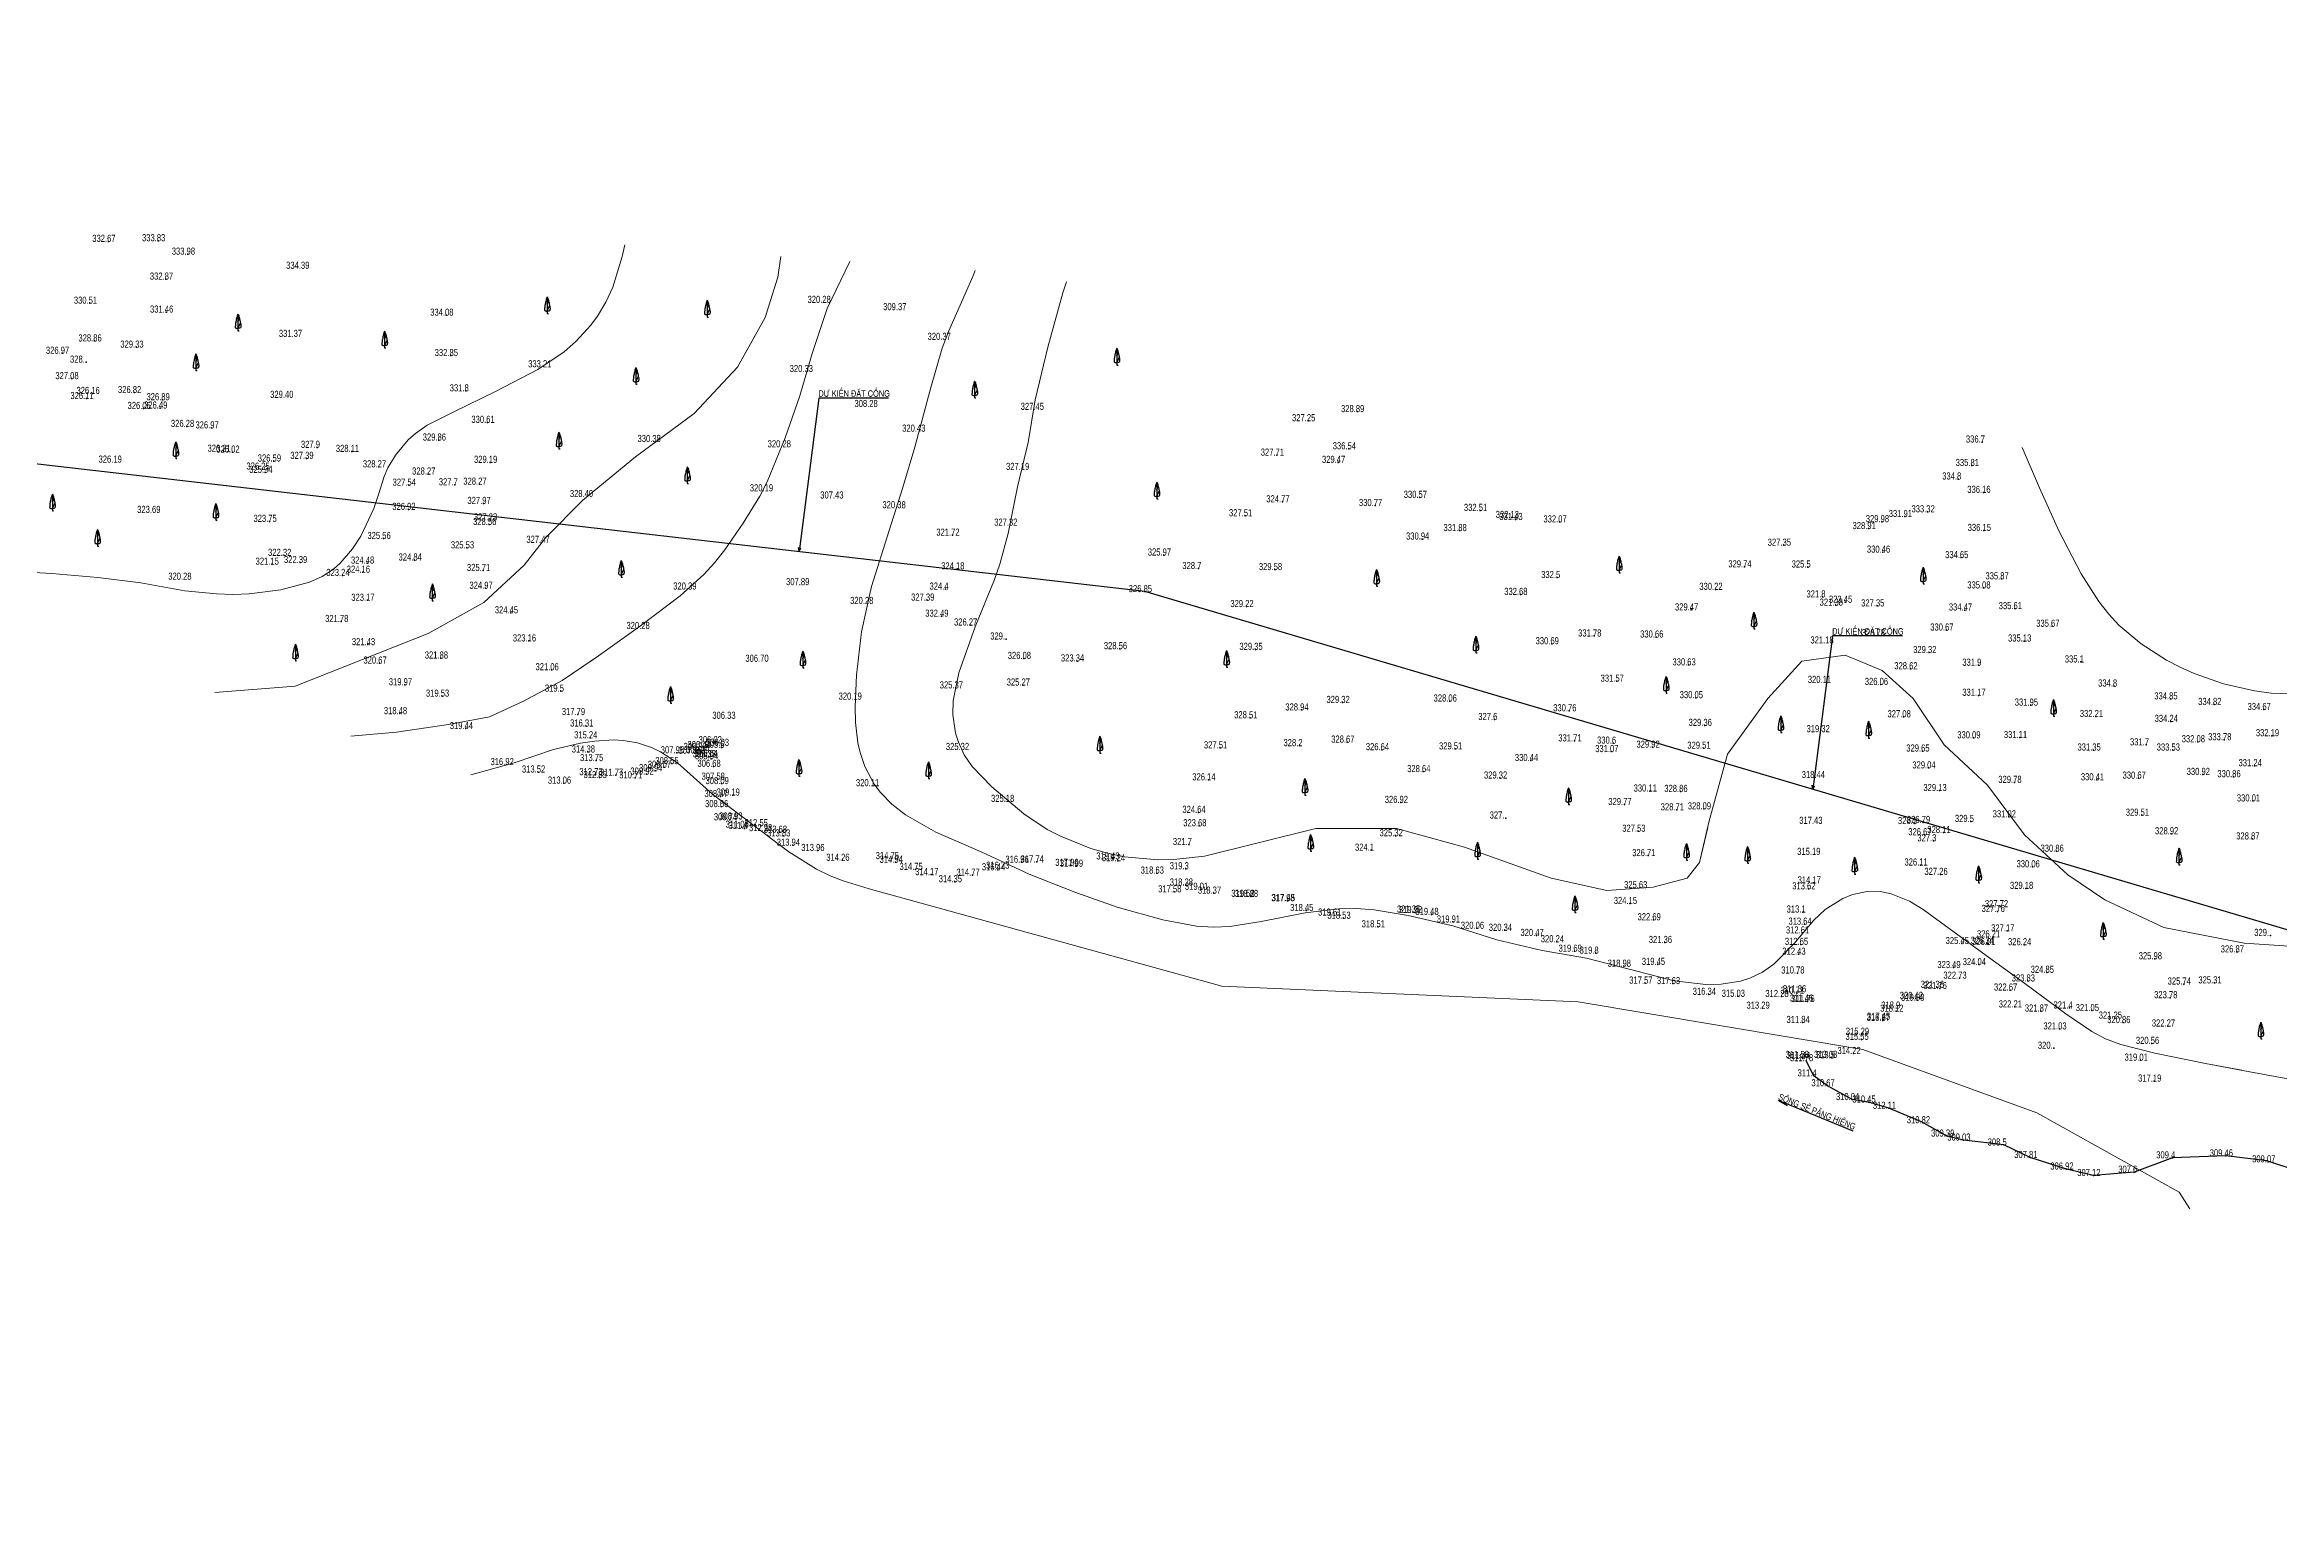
# Model space of a CAD drawing. Header units: metres. Extents: x 528544 to 533704, y 1867371 to 1868830.
# Drawn here: x 533098.4 to 533444.1, y 1867809 to 1868037.4 of the extents above; entities that cross this region are included whole.
import ezdxf

# ---------------------------------------------------------------- set-up
doc = ezdxf.new("R2010")
doc.units = ezdxf.units.M
doc.header["$MEASUREMENT"] = 0
for name, color, linetype in [('congtrinh', 4, 'Continuous'), ('DIEM', 7, 'Continuous'), ('DOCAO_CT', 7, 'Continuous'), ('KHUNG', 1, 'Continuous'), ('Layer1', 4, 'Continuous'), ('NEN', 3, 'Continuous')]:
    doc.layers.add(name, color=color, linetype=linetype)
doc.styles.add('MOC', font='VHARIALN.ttf', dxfattribs={"height": 2})
doc.linetypes.add('TAL_N_T', pattern='A,0.5,[130,ltypeshp.shx,S=0.25,R=0,X=0,Y=0.25],1,[130,ltypeshp.shx,S=0.5,R=0,X=0,Y=0.5],0.5', length=2)

# ---------------------------------------------------------------- blocks, each defined once
blk = doc.blocks.new('A$C63284C57')
at = {"layer": 'NEN', "color": 3}
blk.add_line((0.92, 0.85), (0.92, 0), dxfattribs=at)
for points in [[(0.92, 5.74), (0.92, 1.39)], [(0.92, 5.74), (0.92, 0), (1.37, 0)], [(0.92, 5.74), (0.92, 5.71)], [(0.92, 5.43), (0.99, 5.56)], [(0.92, 3.16), (1.44, 4.2)], [(0.92, 0.88), (1.77, 2.58)], [(0.92, 1.39), (0.92, 0.65)], [(0.92, 0.65), (0.92, 0.15)], [(0.92, 0.15), (0.92, 0)]]:
    blk.add_lwpolyline(points, dxfattribs=at)
for points in [[(0.92, 5.74), (0.71, 5.11), (0.52, 4.52), (0.36, 3.81), (0.21, 3.07), (0.11, 2.51), (0.05, 1.85), (0.02, 1.41), (0.02, 1.09), (0.24, 0.91), (0.61, 0.83), (0.92, 0.85)], [(0.92, 5.74), (1.18, 5.17), (1.34, 4.58), (1.5, 3.98), (1.59, 3.54), (1.72, 2.95), (1.81, 2.47), (1.9, 1.94), (1.9, 1.48), (1.78, 1.03), (1.62, 0.88), (1.26, 0.84), (0.92, 0.85)]]:
    blk.add_spline(points, degree=3, dxfattribs=at)

msp = doc.modelspace()

# ---------------------------------------------------------------- linework, layer by layer
at = {"layer": 'congtrinh', "color": 1, "ltscale": 0.2134}
msp.add_lwpolyline([(533378.16, 1867869.36), (533366.63, 1867874.1), (533367.94, 1867873.33)], dxfattribs=at)
at = {"layer": 'DIEM', "color": 0}
for p in [(533108.26, 1868006.96), (533115.96, 1868007.06), (533120.56, 1868004.98), (533117.17, 1868001.12), (533105.41, 1867997.4), (533117.2, 1867996.02), (533160.53, 1867995.54), (533106.11, 1867991.56), (533112.6, 1867990.6), (533101.09, 1867989.65), (533104.82, 1867988.28), (533161.23, 1867989.3), (533102.55, 1867985.73), (533105.82, 1867983.44), (533112.24, 1867983.58), (533163.56, 1867983.84), (533104.88, 1867982.65), (533113.72, 1867981.12), (533116.28, 1867981.18), (533116.65, 1867982.47), (533301.44, 1867980.63), (533120.42, 1867978.34), (533124.23, 1867978.11), (533166.91, 1867978.97), (533293.86, 1867979.22), (533126.09, 1867974.51), (533127.46, 1867974.37), (533133.86, 1867972.99), (533138.9, 1867973.4), (533140.54, 1867975.1), (533145.94, 1867974.48), (533159.38, 1867976.23), (533289.01, 1867973.9), (533300.16, 1867974.88), (533398.11, 1867975.93), (533132.11, 1867971.74), (533132.54, 1867971.23), (533150.12, 1867972.09), (533157.74, 1867970.98), (533167.31, 1867972.78), (533298.49, 1867972.78), (533394.44, 1867970.21), (533396.52, 1867972.3), (533154.72, 1867969.25), (533161.87, 1867969.31), (533165.66, 1867969.41), (533166.3, 1867966.43), (533289.88, 1867966.68), (533304.21, 1867966.1), (533311.14, 1867967.37), (533398.32, 1867968.14), (533133.19, 1867963.66), (533154.67, 1867965.51), (533167.16, 1867963.17), (533167.3, 1867963.88), (533284.11, 1867964.52), (533320.45, 1867965.35), (533325.37, 1867964.25), (533325.93, 1867963.95), (533332.74, 1867963.57), (533382.61, 1867963.61), (533386.16, 1867964.41), (533389.69, 1867965.13), (533150.83, 1867961.01), (533163.73, 1867959.56), (533238.83, 1867961.52), (533311.5, 1867960.92), (533317.29, 1867962.23), (533367.45, 1867959.97), (533380.57, 1867962.54), (533398.38, 1867962.25), (533133.53, 1867957.03), (533135.46, 1867958.4), (533137.92, 1867957.29), (533147.62, 1867955.8), (533148.28, 1867957.2), (533155.64, 1867957.68), (533166.22, 1867956.06), (533239.58, 1867956.31), (533271.55, 1867958.45), (533276.88, 1867956.36), (533288.72, 1867956.2), (533361.35, 1867956.62), (533371.15, 1867956.6), (533382.78, 1867958.9), (533394.89, 1867958.05), (533144.47, 1867955.29), (533166.61, 1867953.31), (533237.78, 1867953.18), (533268.6, 1867952.79), (533326.69, 1867952.36), (533332.4, 1867954.97), (533356.87, 1867953.14), (533398.32, 1867953.36), (533401.13, 1867954.77), (533148.33, 1867951.45), (533170.53, 1867949.51), (533234.93, 1867951.48), (533237.12, 1867948.99), (533284.31, 1867950.48), (533353.1, 1867949.96), (533373.44, 1867951.97), (533375.48, 1867950.7), (533376.92, 1867951.15), (533381.89, 1867950.58), (533395.47, 1867949.95), (533403.18, 1867950.16), (533144.28, 1867948.17), (533241.56, 1867947.63), (533247.17, 1867945.46), (533338.12, 1867945.93), (533347.71, 1867945.77), (533381.99, 1867946), (533392.59, 1867946.85), (533408.98, 1867947.43), (533148.42, 1867944.59), (533159.7, 1867942.52), (533173.31, 1867945.16), (533249.88, 1867942.46), (533258.11, 1867942.06), (533264.74, 1867943.97), (533285.72, 1867943.85), (533331.54, 1867944.73), (533389.95, 1867943.36), (533404.62, 1867945.15), (533413.41, 1867941.91), (533150.21, 1867941.74), (533176.83, 1867940.71), (533341.59, 1867938.94), (533352.71, 1867941.46), (533382.47, 1867938.44), (533387.03, 1867940.86), (533397.55, 1867941.4), (533154.13, 1867938.38), (533159.88, 1867936.63), (533178.28, 1867937.4), (533249.72, 1867938.34), (533299.19, 1867935.65), (533315.76, 1867935.87), (533353.83, 1867936.39), (533397.55, 1867936.75), (533405.66, 1867935.24), (533418.56, 1867938.19), (533427.25, 1867936.2), (533434.04, 1867935.34), (533153.36, 1867933.92), (533163.57, 1867931.61), (533180.9, 1867933.78), (533182.18, 1867932.01), (533284.91, 1867933.28), (533292.82, 1867934.49), (533322.67, 1867933.01), (533334.26, 1867934.35), (533355.21, 1867932.1), (533385.97, 1867933.44), (533415.73, 1867933.48), (533427.3, 1867932.72), (533441.68, 1867934.56), (533182.8, 1867930.18), (533199.73, 1867928.38), (533200.33, 1867928.68), (533202.06, 1867929.43), (533203.12, 1867928.7), (533203.17, 1867929.02), (533280.23, 1867928.61), (533292.54, 1867928.97), (533299.92, 1867929.52), (533305.28, 1867928.35), (533316.59, 1867928.47), (533335.05, 1867929.7), (533340.75, 1867928.05), (533341.05, 1867929.35), (533347.14, 1867928.73), (533355.01, 1867928.58), (533388.88, 1867928.14), (533396.77, 1867930.18), (533403.98, 1867930.22), (533415.37, 1867928.29), (533423.49, 1867929.08), (533427.62, 1867928.29), (533431.49, 1867929.57), (533435.57, 1867929.89), (533442.96, 1867930.51), (533169.87, 1867926.04), (533174.73, 1867924.89), (533182.43, 1867927.99), (533183.71, 1867926.66), (533192.85, 1867925.09), (533194.2, 1867925.62), (533195.36, 1867926.19), (533196.2, 1867927.86), (533198.95, 1867927.79), (533200.14, 1867927.87), (533201.15, 1867927.26), (533201.43, 1867927.29), (533201.5, 1867926.94), (533201.88, 1867925.76), (533311.67, 1867924.96), (533328.33, 1867926.67), (533389.82, 1867925.53), (533440.28, 1867925.87), (533178.74, 1867923.18), (533183.61, 1867924.48), (533184.26, 1867924.04), (533186.78, 1867924.39), (533189.77, 1867923.99), (533191.51, 1867924.56), (533202.52, 1867923.78), (533203.13, 1867923.1), (533204.84, 1867921.33), (533278.43, 1867923.68), (533323.55, 1867923.96), (533346.7, 1867921.95), (533351.45, 1867921.89), (533391.53, 1867922.03), (533403.12, 1867923.29), (533415.89, 1867923.69), (533422.34, 1867923.95), (533432.26, 1867924.52), (533437, 1867924.17), (533202.96, 1867921.11), (533203.05, 1867919.54), (533276.9, 1867918.65), (533308.2, 1867920.19), (533324.43, 1867917.78), (533342.79, 1867919.87), (533350.89, 1867919.04), (533355.08, 1867919.19), (533402.25, 1867917.96), (533422.84, 1867918.21), (533440.02, 1867920.42), (533204.42, 1867917.5), (533205.25, 1867917.63), (533206.21, 1867916.36), (533206.69, 1867916.15), (533209.17, 1867916.59), (533209.86, 1867915.83), (533212.14, 1867915.58), (533212.65, 1867915.01), (533277.02, 1867916.58), (533307.4, 1867915.04), (533344.94, 1867915.73), (533387.59, 1867916.92), (533388.98, 1867917.09), (533389.19, 1867915.19), (533390.59, 1867914.25), (533392.14, 1867915.54), (533396.4, 1867917.25), (533427.36, 1867915.34), (533439.92, 1867914.54), (533214.15, 1867913.57), (533217.94, 1867912.76), (533221.81, 1867911.24), (533229.46, 1867911.5), (533230.05, 1867910.93), (533249.52, 1867910.94), (533251.87, 1867910.98), (533263.58, 1867911.45), (533264.44, 1867911.18), (533275.42, 1867913.68), (533303.6, 1867912.8), (533346.48, 1867911.96), (533409.65, 1867912.64), (533233.13, 1867909.83), (533235.56, 1867909.02), (533239.2, 1867907.93), (533241.94, 1867908.94), (533245.88, 1867909.77), (533246.53, 1867910.02), (533257.22, 1867910.46), (533257.94, 1867910.32), (533270.44, 1867909.26), (533274.94, 1867909.93), (533274.94, 1867907.41), (533372.08, 1867907.75), (533388.6, 1867910.51), (533391.68, 1867909.06), (533405.94, 1867910.24), (533273.15, 1867906.36), (533277.28, 1867906.76), (533279.29, 1867906.16), (533284.45, 1867905.67), (533285, 1867905.65), (533290.66, 1867904.98), (533290.72, 1867905.01), (533343.63, 1867904.56), (533345.23, 1867907.01), (533371.24, 1867906.82), (533401.04, 1867904.07), (533404.91, 1867906.9), (533293.56, 1867903.47), (533297.89, 1867902.77), (533299.33, 1867902.28), (533304.63, 1867900.95), (533310.1, 1867903.23), (533310.39, 1867903.16), (533312.93, 1867902.86), (533316.26, 1867901.7), (533319.97, 1867900.73), (533324.3, 1867900.41), (533347.3, 1867902.04), (533370.37, 1867903.24), (533370.65, 1867901.35), (533400.52, 1867903.33), (533329.2, 1867899.62), (533332.34, 1867898.64), (533335.09, 1867897.18), (533349.05, 1867898.53), (533370.1, 1867898.24), (533370.26, 1867900.01), (533394.96, 1867898.36), (533398.84, 1867898.39), (533399.06, 1867898.23), (533399.81, 1867899.4), (533402.01, 1867900.32), (533404.62, 1867898.18), (533437.52, 1867897.07), (533442.71, 1867899.62), (533338.35, 1867896.88), (533342.69, 1867894.86), (533347.97, 1867895.14), (533369.54, 1867893.81), (533369.71, 1867896.72), (533393.69, 1867894.65), (533397.61, 1867895.11), (533408.12, 1867893.91), (533424.83, 1867896.01), (533346.01, 1867892.25), (533350.29, 1867892.17), (533355.84, 1867890.51), (533360.33, 1867890.21), (533367.07, 1867890.18), (533369.45, 1867890.67), (533369.79, 1867890.9), (533391.1, 1867891.6), (533391.56, 1867891.41), (533394.62, 1867893.01), (533402.45, 1867891.17), (533405.19, 1867892.58), (533429.31, 1867892.1), (533434.07, 1867892.28), (533364.16, 1867888.37), (533370.87, 1867889.47), (533371.11, 1867889.39), (533382.8, 1867886.66), (533384.85, 1867887.9), (533385, 1867888.38), (533387.87, 1867889.88), (533388.08, 1867889.59), (533403.18, 1867888.56), (533407.22, 1867887.93), (533411.66, 1867888.4), (533415.09, 1867888), (533418.64, 1867886.83), (533427.22, 1867889.99), (533370.35, 1867886.16), (533379.46, 1867883.55), (533379.53, 1867884.33), (533382.76, 1867886.48), (533410.09, 1867885.16), (533419.96, 1867886.14), (533426.87, 1867885.61), (533370.22, 1867880.75), (533370.41, 1867880.59), (533370.88, 1867880.25), (533374.61, 1867880.76), (533374.9, 1867880.7), (533378.23, 1867881.36), (533409.24, 1867882.17), (533422.65, 1867880.33), (533424.4, 1867882.93), (533372.07, 1867877.9), (533374.21, 1867876.37), (533424.73, 1867877.09), (533378.01, 1867874.23), (533380.54, 1867873.85), (533383.71, 1867872.89), (533388.96, 1867870.65), (533392.72, 1867868.59), (533395.22, 1867867.97), (533401.47, 1867867.21), (533405.58, 1867865.28), (533411.16, 1867863.49), (533415.33, 1867862.49), (533421.67, 1867863), (533427.55, 1867865.22), (533435.82, 1867865.53), (533442.38, 1867864.6)]:
    msp.add_point(p, dxfattribs=at)
at = {"layer": 'KHUNG', "ltscale": 0.2134}
msp.add_lwpolyline([(533654.39, 1867809.01), (533583.41, 1867859.61), (533268.6, 1867952.79), (533053.38, 1867977.57), (532942.92, 1868075.06), (532781.55, 1868099.56), (532586.11, 1868210.75)], dxfattribs=at)
at = {"layer": 'KHUNG', "color": 7, "ltscale": 0.2134}
for points in [[(533228.96, 1867982.73), (533218.17, 1867982.73), (533215.1, 1867958.99), (533215.01, 1867959.62), (533215.1, 1867958.99), (533215.37, 1867959.56)], [(533385.79, 1867945.94), (533375, 1867945.94), (533371.94, 1867922.2), (533371.84, 1867922.84), (533371.94, 1867922.2), (533372.21, 1867922.77)]]:
    msp.add_lwpolyline(points, dxfattribs=at)
at = {"layer": 'Layer1', "color": 11, "linetype": 'Continuous', "lineweight": 0, "flags": 128}
for points in [[(533188.14, 1868006.41), (533187.76, 1868004.63), (533186.29, 1867999.88), (533185.24, 1867997.57), (533183.93, 1867995.37), (533182.92, 1867994), (533180.64, 1867991.51), (533178.77, 1867989.89), (533174.72, 1867987.17), (533168.14, 1867983.73), (533161.59, 1867980.53), (533157.6, 1867978.52), (533155.78, 1867977.27), (533154.65, 1867976.27), (533152.66, 1867973.9), (533151.5, 1867971.94), (533150.93, 1867970.59), (533150.03, 1867967.82), (533149.33, 1867965.67), (533147.3, 1867961.35), (533146.03, 1867959.39), (533144.13, 1867957.18), (533143.08, 1867956.26), (533141.34, 1867955.11), (533139.39, 1867954.23), (533134.95, 1867953.07), (533130.03, 1867952.45), (533127.5, 1867952.36), (533124.99, 1867952.43), (533120.1, 1867952.94), (533113.3, 1867954.13), (533106.63, 1867954.99), (533099.52, 1867955.62), (533093.05, 1867955.96)], [(533124.72, 1867937.21), (533137.14, 1867938.19), (533157.72, 1867946.34), (533166.34, 1867951.12), (533172.56, 1867956.87), (533175.91, 1867961.18), (533181.66, 1867966.93), (533189.79, 1867973.63), (533198.89, 1867980.34), (533205.59, 1867987.52), (533209.89, 1867995.18), (533211.81, 1868001.41), (533212.27, 1868004.64)], [(533222.94, 1868003.86), (533219.46, 1867996.59), (533217.15, 1867989.61), (533215.22, 1867983.08), (533212.96, 1867976.6), (533210.18, 1867969.75), (533209.04, 1867967.58), (533206.48, 1867963.39), (533203.61, 1867959.23), (533202.04, 1867957.27), (533200.37, 1867955.46), (533196.72, 1867952.15), (533190.57, 1867947.49), (533184.09, 1867942.88), (533178.47, 1867939.03), (533172.5, 1867935.84), (533167.2, 1867933.41), (533160.86, 1867932.25), (533152.84, 1867931.04), (533145.77, 1867930.43)], [(533293.42, 1867903.12), (533286.57, 1867901.8), (533281.77, 1867901.02), (533279.21, 1867900.89), (533276.58, 1867901.06), (533271.37, 1867902.02), (533264.34, 1867904.01), (533257.78, 1867906.3), (533250.68, 1867909.1), (533243.26, 1867912.57), (533236.25, 1867915.58), (533231.56, 1867918.26), (533229.47, 1867919.9), (533227.72, 1867921.71), (533226.75, 1867923), (533225.28, 1867925.76), (533224.55, 1867927.93), (533224.22, 1867929.43), (533223.86, 1867932.56), (533223.79, 1867935), (533223.98, 1867939.89), (533224.78, 1867946.59), (533226.3, 1867953.56), (533229.07, 1867962.25), (533231.12, 1867968.73), (533233.01, 1867975.11), (533235.51, 1867984.35), (533237.26, 1867990.44), (533238.27, 1867993.12), (533242.01, 1868001.55), (533242.34, 1868002.44)], [(533256.49, 1868000.71), (533255.92, 1867999), (533253.59, 1867990.59), (533251.65, 1867982.46), (533250.56, 1867975.87), (533248.91, 1867968.99), (533247.45, 1867961.78), (533246.17, 1867957.05), (533245.35, 1867954.67), (533245.35, 1867954.67), (533242.37, 1867947.34), (533239.83, 1867940.25), (533238.94, 1867935.9), (533238.88, 1867933.77), (533239.31, 1867930.92), (533239.75, 1867929.53), (533240.67, 1867927.56)], [(533484.82, 1867949.78), (533476.95, 1867945.38), (533451.51, 1867937.19), (533445.63, 1867936.97), (533442.86, 1867937.11), (533440.27, 1867937.43), (533435.48, 1867938.55), (533430.95, 1867940.12), (533428.77, 1867941.09), (533426.65, 1867942.2), (533422.72, 1867944.73), (533419.28, 1867947.61), (533417.7, 1867949.31), (533416.19, 1867951.24), (533413.42, 1867955.56), (533410, 1867962.21), (533407.02, 1867968.84), (533404.34, 1867975.06)], [(533124.72, 1867937.21), (533137.14, 1867938.19), (533157.72, 1867946.34), (533159, 1867947.05)], [(533183.57, 1867942.52), (533178.47, 1867939.03), (533172.5, 1867935.84), (533167.2, 1867933.41), (533160.86, 1867932.25), (533152.84, 1867931.04), (533145.77, 1867930.43)], [(533240.67, 1867927.56), (533241.91, 1867925.77), (533244.94, 1867922.61), (533249.89, 1867918.41), (533253.49, 1867916.02), (533255.53, 1867914.95), (533260.26, 1867913.05), (533262.84, 1867912.32), (533265.45, 1867911.79), (533270.61, 1867911.32), (533273.07, 1867911.34), (533277.84, 1867911.87), (533295.07, 1867916.16), (533307.52, 1867916.16), (533318.05, 1867913.29), (533331.45, 1867908.5), (533340.06, 1867906.58), (533347.24, 1867907.06), (533352.51, 1867908.5), (533354.42, 1867910.89), (533355.86, 1867917.12), (533358.73, 1867927.66), (533364.95, 1867936.28), (533370.22, 1867942.02), (533376.92, 1867942.98), (533382.66, 1867940.59), (533387.45, 1867936.28), (533392.23, 1867929.09), (533398.94, 1867922.87), (533404.68, 1867915.2), (533411.38, 1867908.98), (533417.12, 1867905.15), (533426.22, 1867900.84), (533438.66, 1867898.44), (533452.54, 1867897.49)], [(533293.42, 1867903.12), (533286.57, 1867901.8), (533281.77, 1867901.02), (533279.21, 1867900.89), (533276.58, 1867901.06), (533271.37, 1867902.02), (533264.34, 1867904.01), (533257.78, 1867906.3), (533250.68, 1867909.1), (533243.26, 1867912.57), (533236.25, 1867915.58), (533231.56, 1867918.26), (533229.47, 1867919.9), (533227.72, 1867921.71), (533226.75, 1867923), (533225.28, 1867925.76), (533224.55, 1867927.93), (533224.22, 1867929.43), (533223.86, 1867932.56), (533223.79, 1867935), (533223.79, 1867935.03)], [(533239.2, 1867931.64), (533239.31, 1867930.92), (533239.75, 1867929.53), (533240.67, 1867927.56)], [(533240.67, 1867927.56), (533241.91, 1867925.77), (533244.94, 1867922.61), (533249.89, 1867918.41), (533253.49, 1867916.02), (533255.53, 1867914.95), (533260.26, 1867913.05), (533262.84, 1867912.32), (533265.45, 1867911.79), (533270.61, 1867911.32), (533273.07, 1867911.34), (533277.84, 1867911.87), (533295.07, 1867916.16), (533307.52, 1867916.16), (533318.05, 1867913.29), (533331.45, 1867908.5), (533340.06, 1867906.58), (533347.24, 1867907.06), (533352.51, 1867908.5), (533354.42, 1867910.89), (533355.67, 1867916.32)], [(533438.29, 1867878.76), (533432.66, 1867879.84), (533424.83, 1867881.39), (533419.59, 1867882.74), (533417.21, 1867883.64), (533415.08, 1867884.74), (533411.09, 1867887.48), (533404.75, 1867892.2), (533398.75, 1867896.52), (533393.04, 1867900.7), (533389, 1867903.64), (533386.9, 1867904.9), (533384.05, 1867906.06), (533382.59, 1867906.36), (533380.36, 1867906.41), (533378.07, 1867905.93), (533376.58, 1867905.35), (533373.82, 1867903.64), (533372.08, 1867902), (533369.05, 1867898.37), (533365.91, 1867895.18), (533364.13, 1867893.94), (533362.17, 1867893.02), (533360.76, 1867892.57), (533357.75, 1867892.08), (533355.36, 1867892.03), (533350.5, 1867892.6), (533343.54, 1867894.38), (533336.92, 1867896.1), (533330.06, 1867897.31), (533323.04, 1867898.94), (533316.26, 1867901.08), (533309.31, 1867902.68), (533304.09, 1867903.56), (533301.36, 1867903.77), (533298.63, 1867903.73), (533293.42, 1867903.12)], [(533447.35, 1867877.06), (533439.55, 1867878.52), (533432.66, 1867879.84), (533424.83, 1867881.39), (533419.59, 1867882.74), (533417.21, 1867883.64), (533415.08, 1867884.74), (533411.09, 1867887.48), (533404.75, 1867892.2), (533398.75, 1867896.52), (533393.04, 1867900.7), (533389, 1867903.64), (533386.9, 1867904.9), (533384.05, 1867906.06), (533382.59, 1867906.36), (533380.36, 1867906.41), (533378.07, 1867905.93), (533376.58, 1867905.35), (533373.82, 1867903.64), (533372.08, 1867902), (533369.05, 1867898.37), (533365.91, 1867895.18), (533364.13, 1867893.94), (533362.17, 1867893.02), (533360.76, 1867892.57), (533357.75, 1867892.08), (533355.36, 1867892.03), (533350.5, 1867892.6), (533343.54, 1867894.38), (533336.92, 1867896.1), (533330.06, 1867897.31), (533323.04, 1867898.94), (533316.26, 1867901.08), (533309.31, 1867902.68), (533304.09, 1867903.56), (533301.36, 1867903.77), (533298.63, 1867903.73), (533293.42, 1867903.12)]]:
    msp.add_lwpolyline(points, dxfattribs=at)
at = {"layer": 'Layer1', "color": 11, "linetype": 'Continuous', "lineweight": 13, "flags": 128}
for points in [[(533164.32, 1867924.45), (533171.02, 1867926.33), (533177.14, 1867928.39), (533181.29, 1867929.37), (533183.46, 1867929.68), (533186.42, 1867929.85), (533187.91, 1867929.79), (533190.13, 1867929.42), (533192.29, 1867928.7), (533193.69, 1867928.04), (533196.32, 1867926.33), (533201.74, 1867921.49), (533207.72, 1867916.93), (533213.51, 1867912.54), (533217.83, 1867909.86), (533219.94, 1867908.82), (533221.91, 1867908.05), (533225.95, 1867906.85)], [(533164.32, 1867924.45), (533171.02, 1867926.33), (533177.14, 1867928.39), (533181.29, 1867929.37), (533183.46, 1867929.68), (533186.42, 1867929.85), (533187.91, 1867929.79), (533190.13, 1867929.42), (533192.29, 1867928.7), (533193.69, 1867928.04), (533196.32, 1867926.33), (533201.74, 1867921.49), (533207.72, 1867916.93), (533213.51, 1867912.54), (533217.83, 1867909.86), (533219.94, 1867908.82), (533221.91, 1867908.05), (533225.95, 1867906.85)], [(533225.95, 1867906.85), (533280.53, 1867891.78), (533335.61, 1867889.33), (533379.67, 1867881.98), (533406.59, 1867872.18), (533428.62, 1867859.94), (533430.25, 1867857.33)], [(533225.95, 1867906.85), (533280.53, 1867891.78), (533335.61, 1867889.33), (533379.67, 1867881.98), (533406.59, 1867872.18), (533428.62, 1867859.94), (533430.25, 1867857.33)]]:
    msp.add_lwpolyline(points, dxfattribs=at)
at = {"layer": 'NEN', "linetype": 'TAL_N_T'}
msp.add_lwpolyline([(533451.09, 1867861.81), (533442.16, 1867864.75), (533435.82, 1867865.53), (533427.55, 1867865.22), (533421.67, 1867863), (533415.33, 1867862.49), (533411.16, 1867863.49), (533405.58, 1867865.28), (533401.47, 1867867.21), (533395.22, 1867867.97), (533392.72, 1867868.59), (533388.74, 1867870.8), (533383.71, 1867872.89), (533380.54, 1867873.85), (533378.01, 1867874.23), (533374.21, 1867876.37), (533372.07, 1867877.9), (533370.88, 1867880.25)], dxfattribs=at)

# ---------------------------------------------------------------- block references
at = {"linetype": 'Continuous', "xscale": 0.4499827870167792, "yscale": 0.4499827870167792, "zscale": 0.449982787048613}
for p in [(533175.73, 1867995.81), (533200.48, 1867995.26), (533127.89, 1867993.14), (533150.57, 1867990.48), (533263.84, 1867987.84), (533121.38, 1867986.97), (533189.45, 1867984.88), (533241.85, 1867982.76), (533177.54, 1867974.87), (533118.26, 1867973.38), (533197.41, 1867969.53), (533270.03, 1867967.15), (533099.18, 1867965.28), (533124.46, 1867963.83), (533106.16, 1867959.83), (533187.18, 1867955.03), (533304.02, 1867953.64), (533341.54, 1867955.71), (533388.58, 1867953.99), (533157.96, 1867951.39), (533362.4, 1867947.04), (533319.38, 1867943.32), (533136.77, 1867942.07), (533215.27, 1867941), (533280.82, 1867941.1), (533348.81, 1867937.1), (533194.8, 1867935.53), (533408.74, 1867933.51), (533366.55, 1867930.98), (533380.14, 1867930.15), (533261.22, 1867927.83), (533214.66, 1867924.25), (533234.7, 1867923.87), (533292.94, 1867921.33), (533333.72, 1867919.88), (533293.82, 1867912.63), (533319.63, 1867911.44), (533351.96, 1867911.28), (533361.41, 1867910.78), (533377.98, 1867909.12), (533428.16, 1867910.52), (533397.15, 1867907.78), (533334.71, 1867903.16), (533416.44, 1867899.06), (533440.81, 1867883.62)]:
    msp.add_blockref('A$C63284C57', p, dxfattribs=at)

# ---------------------------------------------------------------- texts
at = {"layer": 'DOCAO_CT', "color": 2, "width": 0.8}
for s, p in [('332.67', (533105.77, 1868006.88)), ('333.83', (533113.47, 1868006.98)), ('333.98', (533118.07, 1868004.9)), ('332.87', (533114.68, 1868001.04)), ('334.39', (533135.76, 1868002.72)), ('330.51', (533102.92, 1867997.32)), ('320.28', (533216.42, 1867997.44)), ('309.37', (533228.12, 1867996.32)), ('331.46', (533114.71, 1867995.94)), ('334.08', (533158.05, 1867995.46)), ('326.97', (533098.6, 1867989.57)), ('328.86', (533103.63, 1867991.48)), ('329.33', (533110.11, 1867990.52)), ('331.37', (533134.64, 1867992.18)), ('332.85', (533158.74, 1867989.22)), ('320.37', (533234.99, 1867991.72)), ('328.', (533102.33, 1867988.2)), ('333.21', (533173.2, 1867987.48)), ('320.33', (533213.66, 1867986.75)), ('327.08', (533100.06, 1867985.65)), ('326.11', (533102.39, 1867982.57)), ('326.16', (533103.33, 1867983.36)), ('326.82', (533109.75, 1867983.5)), ('326.89', (533114.16, 1867982.39)), ('329.40', (533133.29, 1867982.75)), ('331.8', (533161.07, 1867983.76)), ('326.05', (533111.23, 1867981.04)), ('326.49', (533113.79, 1867981.1)), ('330.61', (533164.42, 1867978.89)), ('308.28', (533223.68, 1867981.34)), ('327.45', (533249.39, 1867980.9)), ('327.25', (533291.37, 1867979.14)), ('328.89', (533298.95, 1867980.55)), ('326.28', (533117.94, 1867978.26)), ('326.97', (533121.74, 1867978.03)), ('329.86', (533156.89, 1867976.15)), ('330.38', (533190.12, 1867975.93)), ('320.43', (533231.06, 1867977.53)), ('336.7', (533395.62, 1867975.85)), ('326.19', (533106.74, 1867972.74)), ('326.21', (533123.6, 1867974.43)), ('326.02', (533124.97, 1867974.29)), ('326.59', (533131.37, 1867972.91)), ('327.39', (533136.41, 1867973.32)), ('327.9', (533138.05, 1867975.03)), ('328.11', (533143.45, 1867974.4)), ('328.27', (533147.63, 1867972.01)), ('329.19', (533164.83, 1867972.7)), ('320.28', (533210.25, 1867975.1)), ('327.71', (533286.53, 1867973.82)), ('329.47', (533296, 1867972.7)), ('336.54', (533297.67, 1867974.8)), ('335.81', (533394.03, 1867972.22)), ('326.25', (533129.62, 1867971.66)), ('325.94', (533130.05, 1867971.15)), ('327.54', (533152.23, 1867969.17)), ('328.27', (533155.25, 1867970.9)), ('327.7', (533159.38, 1867969.23)), ('328.27', (533163.17, 1867969.33)), ('327.19', (533247.13, 1867971.61)), ('334.8', (533391.95, 1867970.13)), ('323.69', (533112.72, 1867964.96)), ('326.92', (533152.18, 1867965.43)), ('327.97', (533163.81, 1867966.35)), ('328.40', (533179.65, 1867967.42)), ('320.19', (533207.49, 1867968.3)), ('307.43', (533218.39, 1867967.19)), ('320.38', (533228.01, 1867965.68)), ('324.77', (533287.39, 1867966.6)), ('330.77', (533301.72, 1867966.02)), ('330.57', (533308.65, 1867967.29)), ('332.51', (533317.96, 1867965.27)), ('333.32', (533387.2, 1867965.05)), ('336.16', (533395.83, 1867968.06)), ('323.75', (533130.71, 1867963.58)), ('328.56', (533164.68, 1867963.09)), ('327.23', (533164.81, 1867963.8)), ('327.32', (533245.29, 1867962.99)), ('327.51', (533281.62, 1867964.44)), ('331.88', (533314.8, 1867962.15)), ('332.13', (533322.88, 1867964.18)), ('331.43', (533323.44, 1867963.87)), ('332.07', (533330.26, 1867963.49)), ('328.91', (533378.08, 1867962.46)), ('329.98', (533380.13, 1867963.53)), ('331.91', (533383.68, 1867964.33)), ('336.15', (533395.89, 1867962.17)), ('322.32', (533132.97, 1867958.32)), ('325.56', (533148.34, 1867960.93)), ('325.53', (533161.24, 1867959.48)), ('327.47', (533172.93, 1867960.33)), ('321.72', (533236.34, 1867961.44)), ('325.97', (533269.06, 1867958.37)), ('330.94', (533309.01, 1867960.84)), ('327.35', (533364.96, 1867959.89)), ('330.46', (533380.3, 1867958.82)), ('320.28', (533117.53, 1867954.63)), ('321.15', (533131.04, 1867956.95)), ('322.39', (533135.43, 1867957.21)), ('323.24', (533141.98, 1867955.21)), ('324.16', (533145.14, 1867955.72)), ('324.48', (533145.79, 1867957.12)), ('324.84', (533153.15, 1867957.6)), ('325.71', (533163.73, 1867955.98)), ('324.18', (533237.09, 1867956.23)), ('328.7', (533274.4, 1867956.28)), ('329.58', (533286.24, 1867956.12)), ('332.5', (533329.91, 1867954.89)), ('329.74', (533358.86, 1867956.54)), ('325.5', (533368.66, 1867956.52)), ('334.65', (533392.4, 1867957.97)), ('335.87', (533398.64, 1867954.69)), ('323.17', (533145.84, 1867951.37)), ('324.97', (533164.12, 1867953.23)), ('320.39', (533195.64, 1867953.11)), ('307.89', (533213.1, 1867953.79)), ('327.39', (533232.44, 1867951.4)), ('324.4', (533235.29, 1867953.1)), ('326.85', (533266.11, 1867952.71)), ('332.68', (533324.2, 1867952.28)), ('330.22', (533354.38, 1867953.06)), ('321.8', (533370.95, 1867951.89)), ('335.08', (533395.83, 1867953.28)), ('321.78', (533141.79, 1867948.09)), ('324.45', (533168.04, 1867949.43)), ('320.28', (533223.01, 1867950.88)), ('332.49', (533234.63, 1867948.91)), ('329.22', (533281.83, 1867950.4)), ('329.47', (533350.61, 1867949.88)), ('321.38', (533372.99, 1867950.62)), ('323.45', (533374.43, 1867951.07)), ('327.35', (533379.41, 1867950.5)), ('334.47', (533392.98, 1867949.87)), ('335.61', (533400.69, 1867950.08)), ('321.43', (533145.93, 1867944.51)), ('323.16', (533170.83, 1867945.08)), ('320.28', (533188.41, 1867947.01)), ('326.27', (533239.08, 1867947.55)), ('329.', (533244.68, 1867945.38)), ('330.69', (533329.05, 1867944.65)), ('331.78', (533335.63, 1867945.85)), ('330.66', (533345.22, 1867945.69)), ('321.18', (533371.56, 1867944.77)), ('326.78', (533379.5, 1867945.92)), ('330.67', (533390.1, 1867946.77)), ('335.13', (533402.14, 1867945.07)), ('335.67', (533406.49, 1867947.35)), ('320.67', (533147.72, 1867941.66)), ('321.88', (533157.21, 1867942.44)), ('306.70', (533206.8, 1867941.94)), ('326.08', (533247.39, 1867942.38)), ('323.34', (533255.62, 1867941.99)), ('328.56', (533262.26, 1867943.89)), ('329.35', (533283.23, 1867943.78)), ('330.63', (533350.22, 1867941.38)), ('328.62', (533384.54, 1867940.78)), ('329.32', (533387.46, 1867943.29)), ('331.9', (533395.06, 1867941.32)), ('335.1', (533410.92, 1867941.83)), ('319.97', (533151.64, 1867938.3)), ('321.06', (533174.34, 1867940.63)), ('319.5', (533175.79, 1867937.32)), ('325.37', (533236.87, 1867937.82)), ('325.27', (533247.23, 1867938.26)), ('331.57', (533339.1, 1867938.86)), ('320.11', (533371.16, 1867938.67)), ('326.06', (533379.98, 1867938.36)), ('334.8', (533416.07, 1867938.11)), ('318.48', (533150.88, 1867933.84)), ('319.53', (533157.39, 1867936.55)), ('320.19', (533221.23, 1867936.08)), ('328.94', (533290.33, 1867934.41)), ('329.32', (533296.7, 1867935.57)), ('328.06', (533313.27, 1867935.79)), ('330.76', (533331.77, 1867934.28)), ('330.05', (533351.34, 1867936.31)), ('331.17', (533395.06, 1867936.68)), ('331.95', (533403.17, 1867935.16)), ('334.85', (533424.76, 1867936.12)), ('334.82', (533431.55, 1867935.26)), ('334.67', (533439.19, 1867934.48)), ('319.44', (533161.08, 1867931.53)), ('317.79', (533178.41, 1867933.7)), ('316.31', (533179.69, 1867931.93)), ('306.33', (533201.69, 1867933.12)), ('328.51', (533282.42, 1867933.2)), ('327.6', (533320.18, 1867932.93)), ('329.36', (533352.72, 1867932.02)), ('319.32', (533370.96, 1867931.05)), ('327.08', (533383.49, 1867933.36)), ('332.21', (533413.24, 1867933.4)), ('334.24', (533424.81, 1867932.64)), ('332.19', (533440.47, 1867930.43)), ('314.38', (533179.94, 1867927.91)), ('315.24', (533180.31, 1867930.1)), ('307.95', (533193.71, 1867927.78)), ('307.35', (533196.46, 1867927.71)), ('306.82', (533197.24, 1867928.3)), ('305.39', (533197.66, 1867927.79)), ('306.44', (533197.84, 1867928.6)), ('305.33', (533198.66, 1867927.18)), ('306.04', (533198.95, 1867927.21)), ('306.02', (533199.57, 1867929.35)), ('305.5', (533200.63, 1867928.62)), ('306.03', (533200.68, 1867928.94)), ('325.32', (533237.82, 1867928.3)), ('327.51', (533277.74, 1867928.54)), ('328.2', (533290.05, 1867928.89)), ('328.67', (533297.43, 1867929.44)), ('326.64', (533302.79, 1867928.27)), ('329.51', (533314.11, 1867928.39)), ('331.71', (533332.56, 1867929.62)), ('331.07', (533338.27, 1867927.97)), ('330.6', (533338.56, 1867929.28)), ('329.92', (533344.65, 1867928.65)), ('329.51', (533352.52, 1867928.5)), ('329.65', (533386.39, 1867928.06)), ('330.09', (533394.28, 1867930.1)), ('331.11', (533401.49, 1867930.14)), ('331.35', (533412.88, 1867928.21)), ('331.7', (533421, 1867929.01)), ('333.53', (533425.13, 1867928.21)), ('332.08', (533429, 1867929.49)), ('333.78', (533433.09, 1867929.81)), ('316.92', (533167.38, 1867925.96)), ('313.52', (533172.24, 1867924.81)), ('312.73', (533181.12, 1867924.4)), ('313.75', (533181.22, 1867926.58)), ('312.85', (533181.77, 1867923.96)), ('311.77', (533184.3, 1867924.31)), ('310.71', (533187.28, 1867923.91)), ('309.92', (533189.02, 1867924.49)), ('309.94', (533190.36, 1867925.01)), ('309.07', (533191.71, 1867925.54)), ('308.55', (533192.87, 1867926.11)), ('305.94', (533199.01, 1867926.86)), ('306.68', (533199.39, 1867925.69)), ('307.58', (533200.03, 1867923.7)), ('326.14', (533275.94, 1867923.6)), ('328.64', (533309.18, 1867924.88)), ('329.32', (533321.06, 1867923.88)), ('330.44', (533325.84, 1867926.59)), ('318.44', (533370.22, 1867923.96)), ('329.04', (533387.33, 1867925.45)), ('330.41', (533413.4, 1867923.61)), ('330.67', (533419.85, 1867923.87)), ('330.92', (533429.77, 1867924.44)), ('330.86', (533434.52, 1867924.09)), ('331.24', (533437.79, 1867925.79)), ('313.06', (533176.25, 1867923.1)), ('308.47', (533200.47, 1867921.03)), ('308.09', (533200.64, 1867923.02)), ('309.19', (533202.35, 1867921.25)), ('320.11', (533223.91, 1867922.7)), ('325.18', (533244.81, 1867920.27)), ('326.92', (533305.71, 1867920.11)), ('330.11', (533344.21, 1867921.87)), ('328.86', (533348.96, 1867921.81)), ('329.13', (533389.04, 1867921.95)), ('329.78', (533400.63, 1867923.21)), ('330.01', (533437.53, 1867920.34)), ('308.66', (533200.57, 1867919.46)), ('308.74', (533201.93, 1867917.42)), ('308.93', (533202.76, 1867917.55)), ('324.64', (533274.41, 1867918.57)), ('327.', (533321.94, 1867917.7)), ('329.77', (533340.3, 1867919.79)), ('328.71', (533348.4, 1867918.96)), ('328.09', (533352.59, 1867919.11)), ('317.43', (533369.83, 1867916.87)), ('326.1', (533385.1, 1867916.84)), ('326.79', (533386.49, 1867917.01)), ('329.5', (533393.91, 1867917.17)), ('331.02', (533399.76, 1867917.88)), ('329.51', (533420.35, 1867918.13)), ('311.06', (533203.73, 1867916.28)), ('311.4', (533204.2, 1867916.07)), ('312.55', (533206.68, 1867916.51)), ('312.98', (533207.37, 1867915.75)), ('313.68', (533209.65, 1867915.5)), ('313.83', (533210.16, 1867914.93)), ('313.94', (533211.66, 1867913.49)), ('321.7', (533272.94, 1867913.6)), ('323.68', (533274.54, 1867916.5)), ('325.32', (533304.91, 1867914.96)), ('327.53', (533342.45, 1867915.65)), ('326.67', (533386.7, 1867915.11)), ('327.3', (533388.1, 1867914.17)), ('328.11', (533389.65, 1867915.46)), ('328.92', (533424.87, 1867915.26)), ('328.87', (533437.43, 1867914.46)), ('313.96', (533215.45, 1867912.68)), ('314.26', (533219.32, 1867911.16)), ('314.75', (533226.97, 1867911.42)), ('314.94', (533227.56, 1867910.85)), ('314.75', (533230.64, 1867909.75)), ('316.44', (533243.39, 1867909.69)), ('316.23', (533244.04, 1867909.94)), ('316.96', (533247.03, 1867910.86)), ('317.74', (533249.38, 1867910.9)), ('317.96', (533254.74, 1867910.38)), ('317.99', (533255.45, 1867910.24)), ('319.43', (533261.09, 1867911.37)), ('319.24', (533261.95, 1867911.1)), ('319.3', (533272.45, 1867909.85)), ('324.1', (533301.11, 1867912.72)), ('326.71', (533343.99, 1867911.88)), ('315.19', (533369.51, 1867912.07)), ('326.11', (533386.11, 1867910.43)), ('330.06', (533403.45, 1867910.16)), ('330.86', (533407.16, 1867912.56)), ('314.17', (533233.07, 1867908.94)), ('314.35', (533236.71, 1867907.85)), ('314.77', (533239.45, 1867908.86)), ('318.63', (533267.95, 1867909.18)), ('317.58', (533270.66, 1867906.28)), ('318.28', (533272.45, 1867907.33)), ('319.01', (533274.8, 1867906.68)), ('325.63', (533342.74, 1867906.93)), ('313.62', (533368.75, 1867906.74)), ('314.17', (533369.59, 1867907.67)), ('327.26', (533389.2, 1867908.98)), ('329.18', (533402.43, 1867906.82)), ('318.37', (533276.8, 1867906.08)), ('319.52', (533281.97, 1867905.59)), ('318.88', (533282.52, 1867905.57)), ('317.98', (533288.17, 1867904.9)), ('317.45', (533288.23, 1867904.93)), ('318.45', (533291.07, 1867903.39)), ('321.35', (533307.61, 1867903.15)), ('319.92', (533307.9, 1867903.08)), ('319.48', (533310.45, 1867902.79)), ('324.15', (533341.14, 1867904.48)), ('313.1', (533367.88, 1867903.16)), ('327.76', (533398.04, 1867903.25)), ('327.72', (533398.55, 1867903.99)), ('319.61', (533295.4, 1867902.69)), ('318.53', (533296.84, 1867902.2)), ('318.51', (533302.14, 1867900.87)), ('319.91', (533313.77, 1867901.62)), ('320.06', (533317.48, 1867900.65)), ('320.34', (533321.81, 1867900.33)), ('320.47', (533326.71, 1867899.54)), ('322.69', (533344.82, 1867901.96)), ('312.61', (533367.77, 1867899.93)), ('313.64', (533368.16, 1867901.28)), ('326.21', (533397.32, 1867899.32)), ('327.17', (533399.52, 1867900.24)), ('329.', (533440.22, 1867899.54)), ('320.24', (533329.85, 1867898.56)), ('319.69', (533332.6, 1867897.1)), ('319.8', (533335.86, 1867896.8)), ('321.36', (533346.56, 1867898.45)), ('312.43', (533367.22, 1867896.64)), ('312.65', (533367.61, 1867898.16)), ('325.45', (533392.48, 1867898.29)), ('326.34', (533396.36, 1867898.31)), ('326.01', (533396.57, 1867898.15)), ('326.24', (533402.13, 1867898.1)), ('325.98', (533422.35, 1867895.93)), ('326.87', (533435.03, 1867896.99)), ('318.98', (533340.2, 1867894.78)), ('319.45', (533345.48, 1867895.06)), ('310.78', (533367.05, 1867893.73)), ('323.49', (533391.2, 1867894.57)), ('322.73', (533392.13, 1867892.93)), ('324.04', (533395.12, 1867895.03)), ('323.83', (533402.7, 1867892.5)), ('324.85', (533405.63, 1867893.83)), ('317.57', (533343.53, 1867892.17)), ('317.63', (533347.81, 1867892.09)), ('316.34', (533353.35, 1867890.43)), ('315.03', (533357.84, 1867890.13)), ('312.28', (533364.59, 1867890.1)), ('310.71', (533366.96, 1867890.59)), ('311.36', (533367.31, 1867890.82)), ('311.46', (533368.39, 1867889.39)), ('311.76', (533368.62, 1867889.31)), ('320.42', (533385.38, 1867889.8)), ('319.98', (533385.59, 1867889.51)), ('321.36', (533388.62, 1867891.52)), ('321.76', (533389.07, 1867891.33)), ('322.67', (533399.96, 1867891.09)), ('323.78', (533424.74, 1867889.91)), ('325.74', (533426.82, 1867892.02)), ('325.31', (533431.58, 1867892.2)), ('313.29', (533361.67, 1867888.29)), ('311.84', (533367.86, 1867886.08)), ('316.87', (533380.27, 1867886.4)), ('317.45', (533380.31, 1867886.58)), ('318.12', (533382.36, 1867887.82)), ('318.9', (533382.52, 1867888.3)), ('322.21', (533400.69, 1867888.48)), ('321.87', (533404.73, 1867887.85)), ('321.4', (533409.17, 1867888.32)), ('321.05', (533412.6, 1867887.92)), ('321.25', (533416.16, 1867886.75)), ('320.86', (533417.47, 1867886.06)), ('322.27', (533424.38, 1867885.53)), ('315.55', (533376.98, 1867883.47)), ('315.29', (533377.04, 1867884.25)), ('320.', (533406.75, 1867882.09)), ('321.03', (533407.6, 1867885.08)), ('320.56', (533421.91, 1867882.85)), ('311.58', (533367.73, 1867880.67)), ('311.44', (533367.92, 1867880.51)), ('311.78', (533368.39, 1867880.17)), ('313.08', (533372.12, 1867880.68)), ('313.5', (533372.41, 1867880.62)), ('314.22', (533375.74, 1867881.28)), ('319.01', (533420.16, 1867880.25)), ('311.4', (533369.58, 1867877.82)), ('310.67', (533371.72, 1867876.29)), ('317.19', (533422.25, 1867877.01)), ('310.04', (533375.52, 1867874.15)), ('310.45', (533378.05, 1867873.77)), ('312.11', (533381.22, 1867872.81)), ('310.82', (533386.47, 1867870.57)), ('309.39', (533390.23, 1867868.51)), ('309.03', (533392.73, 1867867.89)), ('308.5', (533398.98, 1867867.13)), ('307.81', (533403.09, 1867865.2)), ('309.4', (533425.06, 1867865.14)), ('309.46', (533433.33, 1867865.45)), ('306.92', (533408.67, 1867863.41)), ('307.12', (533412.84, 1867862.41)), ('307.6', (533419.18, 1867862.92)), ('309.07', (533439.89, 1867864.52))]:
    msp.add_text(s, height=1.1, dxfattribs=at).set_placement(p)
at = {"layer": 'KHUNG', "color": 7, "style": 'MOC'}
for p in [(533218.1, 1867982.93), (533374.93, 1867946.14)]:
    msp.add_text('dù kiÕn ®Æt cèng ', height=1, dxfattribs=at).set_placement(p)
msp.add_text('s«ng sª p¨ng hiªng', height=1, rotation=338.1189, dxfattribs=at).set_placement((533366.49, 1867874.26))

doc.saveas('drawing.dxf')
